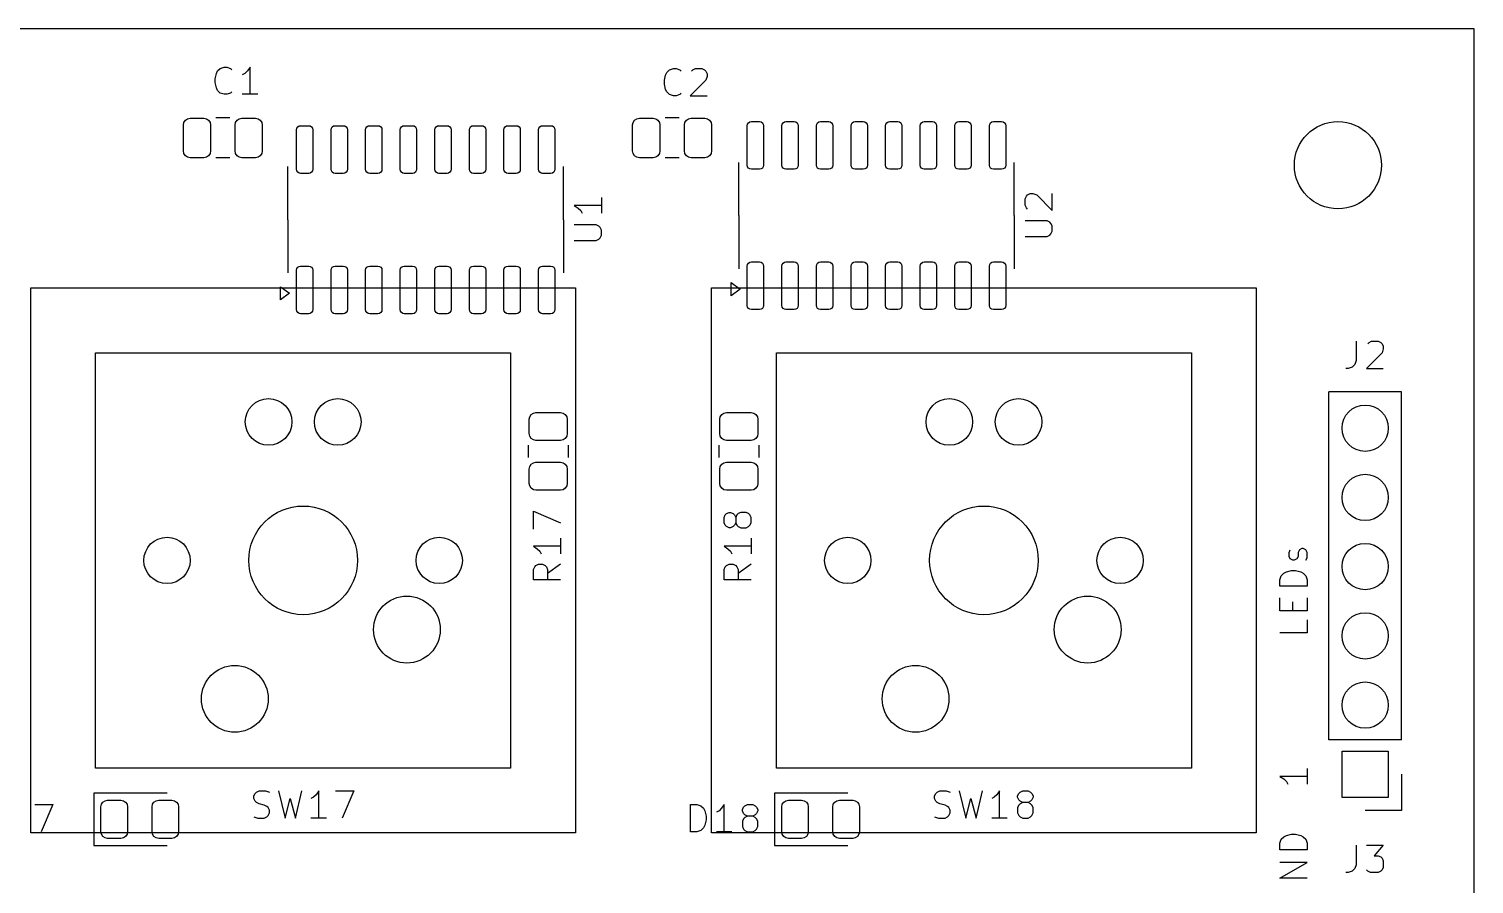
# Model space of a CAD drawing. Header units: millimetres. Extents: x 0 to 485, y -84 to 360.
# Drawn here: x 218.9 to 272, y 270.1 to 301.5 of the extents above; entities that cross this region are included whole.
import ezdxf

# ---------------------------------------------------------------- set-up
doc = ezdxf.new("R2010")
doc.units = ezdxf.units.MM
doc.layers.get('0').update_dxf_attribs({"lineweight": 25})
doc.layers.add('Import', color=16, linetype='Continuous', lineweight=25, true_color=0x800000)
doc.layers.add('Mounting Holes', color=9, linetype='Continuous', lineweight=25, true_color=0xc0c0c0)

msp = doc.modelspace()

# ---------------------------------------------------------------- linework, layer by layer
for p, q in [((219, 272), (219, 292)), ((219, 292), (239, 292)), ((239, 292), (239, 272)), ((244, 272), (244, 292)), ((244, 292), (264, 292)), ((264, 292), (264, 272)), ((239, 272), (219, 272)), ((264, 272), (244, 272))]:
    msp.add_line(p, q)
at = {"layer": 'Import', "flags": 128}
for points in [[(272, 301.5), (17, 301.5)], [(272, 233.5), (272, 301.5)], [(225.7643, 299.6716), (225.8119, 299.8621)], [(225.8119, 299.8621), (225.8595, 299.9573)], [(225.8595, 299.9573), (225.9548, 300.0526)], [(225.9548, 300.0526), (226.0976, 300.1002)], [(226.0976, 300.1002), (226.1929, 300.1002)], [(226.1929, 300.1002), (226.3357, 300.0526)], [(226.3357, 300.0526), (226.3833, 300.0049)], [(226.8595, 299.8621), (226.7643, 299.8145)], [(226.9548, 299.9573), (226.8595, 299.8621)], [(227.05, 300.1002), (226.9548, 299.9573)], [(227.05, 299.1002), (227.05, 300.1002)], [(242.3119, 299.8071), (242.3595, 299.9023)], [(242.3595, 299.9023), (242.4548, 299.9976)], [(242.4548, 299.9976), (242.5976, 300.0452)], [(242.5976, 300.0452), (242.6929, 300.0452)], [(242.6929, 300.0452), (242.8357, 299.9976)], [(242.8357, 299.9976), (242.8833, 299.9499)], [(243.2643, 299.9499), (243.3119, 299.9976)], [(243.3119, 299.9976), (243.4071, 300.0452)], [(243.4071, 300.0452), (243.6452, 300.0452)], [(243.6452, 300.0452), (243.7405, 299.9976)], [(243.7405, 299.9976), (243.7881, 299.9499)], [(243.7881, 299.9499), (243.8357, 299.8547)], [(243.8357, 299.8547), (243.8357, 299.7595)], [(225.7643, 299.5288), (225.7643, 299.6716)], [(225.8119, 299.3383), (225.7643, 299.5288)], [(225.8595, 299.243), (225.8119, 299.3383)], [(242.2643, 299.6166), (242.3119, 299.8071)], [(242.2643, 299.4738), (242.2643, 299.6166)], [(242.3119, 299.2833), (242.2643, 299.4738)], [(243.7881, 299.6166), (243.2167, 299.0452)], [(243.8357, 299.7595), (243.7881, 299.6166)], [(225.9548, 299.1478), (225.8595, 299.243)], [(226.0976, 299.1002), (225.9548, 299.1478)], [(226.1929, 299.1002), (226.0976, 299.1002)], [(226.3357, 299.1478), (226.1929, 299.1002)], [(226.3833, 299.1954), (226.3357, 299.1478)], [(227.3357, 299.1002), (226.7643, 299.1002)], [(242.3595, 299.188), (242.3119, 299.2833)], [(242.4548, 299.0928), (242.3595, 299.188)], [(242.5976, 299.0452), (242.4548, 299.0928)], [(242.6929, 299.0452), (242.5976, 299.0452)], [(242.8357, 299.0928), (242.6929, 299.0452)], [(242.8833, 299.1404), (242.8357, 299.0928)], [(243.2167, 299.0452), (243.8357, 299.0452)], [(225.6, 297.025), (225.581, 296.9293), (225.5268, 296.8482), (225.4457, 296.794), (225.35, 296.775), (224.85, 296.775), (224.7543, 296.794), (224.6732, 296.8482), (224.619, 296.9293), (224.6, 297.025), (224.6, 297.975), (224.619, 298.0707), (224.6732, 298.1518), (224.7543, 298.206), (224.85, 298.225), (225.35, 298.225), (225.4457, 298.206), (225.5268, 298.1518), (225.581, 298.0707), (225.6, 297.975), (225.6, 297.025)], [(226.3113, 298.235), (225.7887, 298.235)], [(227.5, 297.025), (227.481, 296.9293), (227.4268, 296.8482), (227.3457, 296.794), (227.25, 296.775), (226.75, 296.775), (226.6543, 296.794), (226.5732, 296.8482), (226.519, 296.9293), (226.5, 297.025), (226.5, 297.975), (226.519, 298.0707), (226.5732, 298.1518), (226.6543, 298.206), (226.75, 298.225), (227.25, 298.225), (227.3457, 298.206), (227.4268, 298.1518), (227.481, 298.0707), (227.5, 297.975), (227.5, 297.025)], [(228.905, 296.2), (228.8476, 296.2114), (228.7989, 296.2439), (228.7664, 296.2926), (228.755, 296.35), (228.755, 297.8), (228.7664, 297.8574), (228.7989, 297.9061), (228.8476, 297.9386), (228.905, 297.95), (229.205, 297.95), (229.2624, 297.9386), (229.3111, 297.9061), (229.3436, 297.8574), (229.355, 297.8), (229.355, 296.35), (229.3436, 296.2926), (229.3111, 296.2439), (229.2624, 296.2114), (229.205, 296.2), (228.905, 296.2)], [(230.175, 296.2), (230.1176, 296.2114), (230.0689, 296.2439), (230.0364, 296.2926), (230.025, 296.35), (230.025, 297.8), (230.0364, 297.8574), (230.0689, 297.9061), (230.1176, 297.9386), (230.175, 297.95), (230.475, 297.95), (230.5324, 297.9386), (230.5811, 297.9061), (230.6136, 297.8574), (230.625, 297.8), (230.625, 296.35), (230.6136, 296.2926), (230.5811, 296.2439), (230.5324, 296.2114), (230.475, 296.2), (230.175, 296.2)], [(231.445, 296.2), (231.3876, 296.2114), (231.3389, 296.2439), (231.3064, 296.2926), (231.295, 296.35), (231.295, 297.8), (231.3064, 297.8574), (231.3389, 297.9061), (231.3876, 297.9386), (231.445, 297.95), (231.745, 297.95), (231.8024, 297.9386), (231.8511, 297.9061), (231.8836, 297.8574), (231.895, 297.8), (231.895, 296.35), (231.8836, 296.2926), (231.8511, 296.2439), (231.8024, 296.2114), (231.745, 296.2), (231.445, 296.2)], [(232.715, 296.2), (232.6576, 296.2114), (232.6089, 296.2439), (232.5764, 296.2926), (232.565, 296.35), (232.565, 297.8), (232.5764, 297.8574), (232.6089, 297.9061), (232.6576, 297.9386), (232.715, 297.95), (233.015, 297.95), (233.0724, 297.9386), (233.1211, 297.9061), (233.1536, 297.8574), (233.165, 297.8), (233.165, 296.35), (233.1536, 296.2926), (233.1211, 296.2439), (233.0724, 296.2114), (233.015, 296.2), (232.715, 296.2)], [(233.985, 296.2), (233.9276, 296.2114), (233.8789, 296.2439), (233.8464, 296.2926), (233.835, 296.35), (233.835, 297.8), (233.8464, 297.8574), (233.8789, 297.9061), (233.9276, 297.9386), (233.985, 297.95), (234.285, 297.95), (234.3424, 297.9386), (234.3911, 297.9061), (234.4236, 297.8574), (234.435, 297.8), (234.435, 296.35), (234.4236, 296.2926), (234.3911, 296.2439), (234.3424, 296.2114), (234.285, 296.2), (233.985, 296.2)], [(235.255, 296.2), (235.1976, 296.2114), (235.1489, 296.2439), (235.1164, 296.2926), (235.105, 296.35), (235.105, 297.8), (235.1164, 297.8574), (235.1489, 297.9061), (235.1976, 297.9386), (235.255, 297.95), (235.555, 297.95), (235.6124, 297.9386), (235.6611, 297.9061), (235.6936, 297.8574), (235.705, 297.8), (235.705, 296.35), (235.6936, 296.2926), (235.6611, 296.2439), (235.6124, 296.2114), (235.555, 296.2), (235.255, 296.2)], [(236.525, 296.2), (236.4676, 296.2114), (236.4189, 296.2439), (236.3864, 296.2926), (236.375, 296.35), (236.375, 297.8), (236.3864, 297.8574), (236.4189, 297.9061), (236.4676, 297.9386), (236.525, 297.95), (236.825, 297.95), (236.8824, 297.9386), (236.9311, 297.9061), (236.9636, 297.8574), (236.975, 297.8), (236.975, 296.35), (236.9636, 296.2926), (236.9311, 296.2439), (236.8824, 296.2114), (236.825, 296.2), (236.525, 296.2)], [(237.795, 296.2), (237.7376, 296.2114), (237.6889, 296.2439), (237.6564, 296.2926), (237.645, 296.35), (237.645, 297.8), (237.6564, 297.8574), (237.6889, 297.9061), (237.7376, 297.9386), (237.795, 297.95), (238.095, 297.95), (238.1524, 297.9386), (238.2011, 297.9061), (238.2336, 297.8574), (238.245, 297.8), (238.245, 296.35), (238.2336, 296.2926), (238.2011, 296.2439), (238.1524, 296.2114), (238.095, 296.2), (237.795, 296.2)], [(242.1, 297.025), (242.081, 296.9293), (242.0268, 296.8482), (241.9457, 296.794), (241.85, 296.775), (241.35, 296.775), (241.2543, 296.794), (241.1732, 296.8482), (241.119, 296.9293), (241.1, 297.025), (241.1, 297.975), (241.119, 298.0707), (241.1732, 298.1518), (241.2543, 298.206), (241.35, 298.225), (241.85, 298.225), (241.9457, 298.206), (242.0268, 298.1518), (242.081, 298.0707), (242.1, 297.975), (242.1, 297.025)], [(242.8113, 298.235), (242.2887, 298.235)], [(244, 297.025), (243.981, 296.9293), (243.9268, 296.8482), (243.8457, 296.794), (243.75, 296.775), (243.25, 296.775), (243.1543, 296.794), (243.0732, 296.8482), (243.019, 296.9293), (243, 297.025), (243, 297.975), (243.019, 298.0707), (243.0732, 298.1518), (243.1543, 298.206), (243.25, 298.225), (243.75, 298.225), (243.8457, 298.206), (243.9268, 298.1518), (243.981, 298.0707), (244, 297.975), (244, 297.025)], [(245.46, 296.35), (245.4026, 296.3614), (245.3539, 296.3939), (245.3214, 296.4426), (245.31, 296.5), (245.31, 297.95), (245.3214, 298.0074), (245.3539, 298.0561), (245.4026, 298.0886), (245.46, 298.1), (245.76, 298.1), (245.8174, 298.0886), (245.8661, 298.0561), (245.8986, 298.0074), (245.91, 297.95), (245.91, 296.5), (245.8986, 296.4426), (245.8661, 296.3939), (245.8174, 296.3614), (245.76, 296.35), (245.46, 296.35)], [(246.73, 296.35), (246.6726, 296.3614), (246.6239, 296.3939), (246.5914, 296.4426), (246.58, 296.5), (246.58, 297.95), (246.5914, 298.0074), (246.6239, 298.0561), (246.6726, 298.0886), (246.73, 298.1), (247.03, 298.1), (247.0874, 298.0886), (247.1361, 298.0561), (247.1686, 298.0074), (247.18, 297.95), (247.18, 296.5), (247.1686, 296.4426), (247.1361, 296.3939), (247.0874, 296.3614), (247.03, 296.35), (246.73, 296.35)], [(248, 296.35), (247.9426, 296.3614), (247.8939, 296.3939), (247.8614, 296.4426), (247.85, 296.5), (247.85, 297.95), (247.8614, 298.0074), (247.8939, 298.0561), (247.9426, 298.0886), (248, 298.1), (248.3, 298.1), (248.3574, 298.0886), (248.4061, 298.0561), (248.4386, 298.0074), (248.45, 297.95), (248.45, 296.5), (248.4386, 296.4426), (248.4061, 296.3939), (248.3574, 296.3614), (248.3, 296.35), (248, 296.35)], [(249.27, 296.35), (249.2126, 296.3614), (249.1639, 296.3939), (249.1314, 296.4426), (249.12, 296.5), (249.12, 297.95), (249.1314, 298.0074), (249.1639, 298.0561), (249.2126, 298.0886), (249.27, 298.1), (249.57, 298.1), (249.6274, 298.0886), (249.6761, 298.0561), (249.7086, 298.0074), (249.72, 297.95), (249.72, 296.5), (249.7086, 296.4426), (249.6761, 296.3939), (249.6274, 296.3614), (249.57, 296.35), (249.27, 296.35)], [(250.54, 296.35), (250.4826, 296.3614), (250.4339, 296.3939), (250.4014, 296.4426), (250.39, 296.5), (250.39, 297.95), (250.4014, 298.0074), (250.4339, 298.0561), (250.4826, 298.0886), (250.54, 298.1), (250.84, 298.1), (250.8974, 298.0886), (250.9461, 298.0561), (250.9786, 298.0074), (250.99, 297.95), (250.99, 296.5), (250.9786, 296.4426), (250.9461, 296.3939), (250.8974, 296.3614), (250.84, 296.35), (250.54, 296.35)], [(251.81, 296.35), (251.7526, 296.3614), (251.7039, 296.3939), (251.6714, 296.4426), (251.66, 296.5), (251.66, 297.95), (251.6714, 298.0074), (251.7039, 298.0561), (251.7526, 298.0886), (251.81, 298.1), (252.11, 298.1), (252.1674, 298.0886), (252.2161, 298.0561), (252.2486, 298.0074), (252.26, 297.95), (252.26, 296.5), (252.2486, 296.4426), (252.2161, 296.3939), (252.1674, 296.3614), (252.11, 296.35), (251.81, 296.35)], [(253.08, 296.35), (253.0226, 296.3614), (252.9739, 296.3939), (252.9414, 296.4426), (252.93, 296.5), (252.93, 297.95), (252.9414, 298.0074), (252.9739, 298.0561), (253.0226, 298.0886), (253.08, 298.1), (253.38, 298.1), (253.4374, 298.0886), (253.4861, 298.0561), (253.5186, 298.0074), (253.53, 297.95), (253.53, 296.5), (253.5186, 296.4426), (253.4861, 296.3939), (253.4374, 296.3614), (253.38, 296.35), (253.08, 296.35)], [(254.35, 296.35), (254.2926, 296.3614), (254.2439, 296.3939), (254.2114, 296.4426), (254.2, 296.5), (254.2, 297.95), (254.2114, 298.0074), (254.2439, 298.0561), (254.2926, 298.0886), (254.35, 298.1), (254.65, 298.1), (254.7074, 298.0886), (254.7561, 298.0561), (254.7886, 298.0074), (254.8, 297.95), (254.8, 296.5), (254.7886, 296.4426), (254.7561, 296.3939), (254.7074, 296.3614), (254.65, 296.35), (254.35, 296.35)], [(226.3113, 296.765), (225.7887, 296.765)], [(242.8113, 296.765), (242.2887, 296.765)], [(228.44, 294.5), (228.44, 296.45)], [(238.56, 294.5), (238.56, 296.45)], [(244.995, 294.65), (244.995, 296.6)], [(255.115, 294.65), (255.115, 296.6)], [(239.9548, 295.3095), (239.9548, 294.7381)], [(255.5098, 295.269), (255.5574, 295.3643)], [(255.5098, 295.031), (255.5098, 295.269)], [(255.5574, 295.3643), (255.6051, 295.4119)], [(255.6051, 295.4119), (255.7003, 295.4595)], [(255.7003, 295.4595), (255.7955, 295.4595)], [(255.7955, 295.4595), (255.9384, 295.4119)], [(255.9384, 295.4119), (256.5098, 294.8405)], [(256.5098, 294.8405), (256.5098, 295.4595)], [(239.9548, 295.0238), (238.9548, 295.0238)], [(238.9548, 295.0238), (239.0977, 294.9286)], [(239.0977, 294.9286), (239.1929, 294.8333)], [(239.1929, 294.8333), (239.2405, 294.7381)], [(244.995, 294.65), (244.995, 292.7)], [(255.115, 294.65), (255.115, 292.7)], [(255.5574, 294.9357), (255.5098, 295.031)], [(255.6051, 294.8881), (255.5574, 294.9357)], [(228.44, 294.5), (228.44, 292.55)], [(238.56, 294.5), (238.56, 292.55)], [(239.7643, 294.3095), (238.9548, 294.3095)], [(239.8596, 294.2619), (239.7643, 294.3095)], [(239.9072, 294.2143), (239.8596, 294.2619)], [(239.9548, 294.119), (239.9072, 294.2143)], [(239.9548, 293.9286), (239.9548, 294.119)], [(256.3193, 294.4595), (255.5098, 294.4595)], [(256.4146, 294.4119), (256.3193, 294.4595)], [(256.4622, 294.3643), (256.4146, 294.4119)], [(256.5098, 294.269), (256.4622, 294.3643)], [(256.4622, 293.9833), (256.5098, 294.0786)], [(256.5098, 294.0786), (256.5098, 294.269)], [(238.9548, 293.7381), (239.7643, 293.7381)], [(239.7643, 293.7381), (239.8596, 293.7857)], [(239.8596, 293.7857), (239.9072, 293.8333)], [(239.9072, 293.8333), (239.9548, 293.9286)], [(255.5098, 293.8881), (256.3193, 293.8881)], [(256.3193, 293.8881), (256.4146, 293.9357)], [(256.4146, 293.9357), (256.4622, 293.9833)], [(228.905, 291.05), (228.8476, 291.0614), (228.7989, 291.0939), (228.7664, 291.1426), (228.755, 291.2), (228.755, 292.65), (228.7664, 292.7074), (228.7989, 292.7561), (228.8476, 292.7886), (228.905, 292.8), (229.205, 292.8), (229.2624, 292.7886), (229.3111, 292.7561), (229.3436, 292.7074), (229.355, 292.65), (229.355, 291.2), (229.3436, 291.1426), (229.3111, 291.0939), (229.2624, 291.0614), (229.205, 291.05), (228.905, 291.05)], [(230.175, 291.05), (230.1176, 291.0614), (230.0689, 291.0939), (230.0364, 291.1426), (230.025, 291.2), (230.025, 292.65), (230.0364, 292.7074), (230.0689, 292.7561), (230.1176, 292.7886), (230.175, 292.8), (230.475, 292.8), (230.5324, 292.7886), (230.5811, 292.7561), (230.6136, 292.7074), (230.625, 292.65), (230.625, 291.2), (230.6136, 291.1426), (230.5811, 291.0939), (230.5324, 291.0614), (230.475, 291.05), (230.175, 291.05)], [(231.445, 291.05), (231.3876, 291.0614), (231.3389, 291.0939), (231.3064, 291.1426), (231.295, 291.2), (231.295, 292.65), (231.3064, 292.7074), (231.3389, 292.7561), (231.3876, 292.7886), (231.445, 292.8), (231.745, 292.8), (231.8024, 292.7886), (231.8511, 292.7561), (231.8836, 292.7074), (231.895, 292.65), (231.895, 291.2), (231.8836, 291.1426), (231.8511, 291.0939), (231.8024, 291.0614), (231.745, 291.05), (231.445, 291.05)], [(232.715, 291.05), (232.6576, 291.0614), (232.6089, 291.0939), (232.5764, 291.1426), (232.565, 291.2), (232.565, 292.65), (232.5764, 292.7074), (232.6089, 292.7561), (232.6576, 292.7886), (232.715, 292.8), (233.015, 292.8), (233.0724, 292.7886), (233.1211, 292.7561), (233.1536, 292.7074), (233.165, 292.65), (233.165, 291.2), (233.1536, 291.1426), (233.1211, 291.0939), (233.0724, 291.0614), (233.015, 291.05), (232.715, 291.05)], [(233.985, 291.05), (233.9276, 291.0614), (233.8789, 291.0939), (233.8464, 291.1426), (233.835, 291.2), (233.835, 292.65), (233.8464, 292.7074), (233.8789, 292.7561), (233.9276, 292.7886), (233.985, 292.8), (234.285, 292.8), (234.3424, 292.7886), (234.3911, 292.7561), (234.4236, 292.7074), (234.435, 292.65), (234.435, 291.2), (234.4236, 291.1426), (234.3911, 291.0939), (234.3424, 291.0614), (234.285, 291.05), (233.985, 291.05)], [(235.255, 291.05), (235.1976, 291.0614), (235.1489, 291.0939), (235.1164, 291.1426), (235.105, 291.2), (235.105, 292.65), (235.1164, 292.7074), (235.1489, 292.7561), (235.1976, 292.7886), (235.255, 292.8), (235.555, 292.8), (235.6124, 292.7886), (235.6611, 292.7561), (235.6936, 292.7074), (235.705, 292.65), (235.705, 291.2), (235.6936, 291.1426), (235.6611, 291.0939), (235.6124, 291.0614), (235.555, 291.05), (235.255, 291.05)], [(236.525, 291.05), (236.4676, 291.0614), (236.4189, 291.0939), (236.3864, 291.1426), (236.375, 291.2), (236.375, 292.65), (236.3864, 292.7074), (236.4189, 292.7561), (236.4676, 292.7886), (236.525, 292.8), (236.825, 292.8), (236.8824, 292.7886), (236.9311, 292.7561), (236.9636, 292.7074), (236.975, 292.65), (236.975, 291.2), (236.9636, 291.1426), (236.9311, 291.0939), (236.8824, 291.0614), (236.825, 291.05), (236.525, 291.05)], [(237.795, 291.05), (237.7376, 291.0614), (237.6889, 291.0939), (237.6564, 291.1426), (237.645, 291.2), (237.645, 292.65), (237.6564, 292.7074), (237.6889, 292.7561), (237.7376, 292.7886), (237.795, 292.8), (238.095, 292.8), (238.1524, 292.7886), (238.2011, 292.7561), (238.2336, 292.7074), (238.245, 292.65), (238.245, 291.2), (238.2336, 291.1426), (238.2011, 291.0939), (238.1524, 291.0614), (238.095, 291.05), (237.795, 291.05)], [(245.46, 291.2), (245.4026, 291.2114), (245.3539, 291.2439), (245.3214, 291.2926), (245.31, 291.35), (245.31, 292.8), (245.3214, 292.8574), (245.3539, 292.9061), (245.4026, 292.9386), (245.46, 292.95), (245.76, 292.95), (245.8174, 292.9386), (245.8661, 292.9061), (245.8986, 292.8574), (245.91, 292.8), (245.91, 291.35), (245.8986, 291.2926), (245.8661, 291.2439), (245.8174, 291.2114), (245.76, 291.2), (245.46, 291.2)], [(246.73, 291.2), (246.6726, 291.2114), (246.6239, 291.2439), (246.5914, 291.2926), (246.58, 291.35), (246.58, 292.8), (246.5914, 292.8574), (246.6239, 292.9061), (246.6726, 292.9386), (246.73, 292.95), (247.03, 292.95), (247.0874, 292.9386), (247.1361, 292.9061), (247.1686, 292.8574), (247.18, 292.8), (247.18, 291.35), (247.1686, 291.2926), (247.1361, 291.2439), (247.0874, 291.2114), (247.03, 291.2), (246.73, 291.2)], [(248, 291.2), (247.9426, 291.2114), (247.8939, 291.2439), (247.8614, 291.2926), (247.85, 291.35), (247.85, 292.8), (247.8614, 292.8574), (247.8939, 292.9061), (247.9426, 292.9386), (248, 292.95), (248.3, 292.95), (248.3574, 292.9386), (248.4061, 292.9061), (248.4386, 292.8574), (248.45, 292.8), (248.45, 291.35), (248.4386, 291.2926), (248.4061, 291.2439), (248.3574, 291.2114), (248.3, 291.2), (248, 291.2)], [(249.27, 291.2), (249.2126, 291.2114), (249.1639, 291.2439), (249.1314, 291.2926), (249.12, 291.35), (249.12, 292.8), (249.1314, 292.8574), (249.1639, 292.9061), (249.2126, 292.9386), (249.27, 292.95), (249.57, 292.95), (249.6274, 292.9386), (249.6761, 292.9061), (249.7086, 292.8574), (249.72, 292.8), (249.72, 291.35), (249.7086, 291.2926), (249.6761, 291.2439), (249.6274, 291.2114), (249.57, 291.2), (249.27, 291.2)], [(250.54, 291.2), (250.4826, 291.2114), (250.4339, 291.2439), (250.4014, 291.2926), (250.39, 291.35), (250.39, 292.8), (250.4014, 292.8574), (250.4339, 292.9061), (250.4826, 292.9386), (250.54, 292.95), (250.84, 292.95), (250.8974, 292.9386), (250.9461, 292.9061), (250.9786, 292.8574), (250.99, 292.8), (250.99, 291.35), (250.9786, 291.2926), (250.9461, 291.2439), (250.8974, 291.2114), (250.84, 291.2), (250.54, 291.2)], [(251.81, 291.2), (251.7526, 291.2114), (251.7039, 291.2439), (251.6714, 291.2926), (251.66, 291.35), (251.66, 292.8), (251.6714, 292.8574), (251.7039, 292.9061), (251.7526, 292.9386), (251.81, 292.95), (252.11, 292.95), (252.1674, 292.9386), (252.2161, 292.9061), (252.2486, 292.8574), (252.26, 292.8), (252.26, 291.35), (252.2486, 291.2926), (252.2161, 291.2439), (252.1674, 291.2114), (252.11, 291.2), (251.81, 291.2)], [(253.08, 291.2), (253.0226, 291.2114), (252.9739, 291.2439), (252.9414, 291.2926), (252.93, 291.35), (252.93, 292.8), (252.9414, 292.8574), (252.9739, 292.9061), (253.0226, 292.9386), (253.08, 292.95), (253.38, 292.95), (253.4374, 292.9386), (253.4861, 292.9061), (253.5186, 292.8574), (253.53, 292.8), (253.53, 291.35), (253.5186, 291.2926), (253.4861, 291.2439), (253.4374, 291.2114), (253.38, 291.2), (253.08, 291.2)], [(254.35, 291.2), (254.2926, 291.2114), (254.2439, 291.2439), (254.2114, 291.2926), (254.2, 291.35), (254.2, 292.8), (254.2114, 292.8574), (254.2439, 292.9061), (254.2926, 292.9386), (254.35, 292.95), (254.65, 292.95), (254.7074, 292.9386), (254.7561, 292.9061), (254.7886, 292.8574), (254.8, 292.8), (254.8, 291.35), (254.7886, 291.2926), (254.7561, 291.2439), (254.7074, 291.2114), (254.65, 291.2), (254.35, 291.2)], [(228.495, 291.8), (228.165, 291.56), (228.165, 292.04), (228.495, 291.8)], [(245.05, 291.95), (244.72, 291.71), (244.72, 292.19), (245.05, 291.95)], [(267.6667, 290.0452), (267.6667, 289.3309)], [(268.0952, 289.9499), (268.1429, 289.9976)], [(268.1429, 289.9976), (268.2381, 290.0452)], [(268.2381, 290.0452), (268.4762, 290.0452)], [(268.4762, 290.0452), (268.5714, 289.9976)], [(268.5714, 289.9976), (268.619, 289.9499)], [(268.619, 289.9499), (268.6667, 289.8547)], [(268.6667, 289.8547), (268.6667, 289.7595)], [(221.38, 274.38), (221.38, 289.62)], [(221.38, 289.62), (236.62, 289.62)], [(236.62, 289.62), (236.62, 274.38)], [(246.38, 274.38), (246.38, 289.62)], [(246.38, 289.62), (261.62, 289.62)], [(261.62, 289.62), (261.62, 274.38)], [(267.6667, 289.3309), (267.619, 289.188)], [(268.619, 289.6166), (268.0476, 289.0452)], [(268.6667, 289.7595), (268.619, 289.6166)], [(267.381, 289.0452), (267.2857, 289.0452)], [(267.5238, 289.0928), (267.381, 289.0452)], [(267.619, 289.188), (267.5238, 289.0928)], [(268.0476, 289.0452), (268.6667, 289.0452)], [(266.67, 275.42), (266.67, 288.18)], [(269.33, 288.18), (266.67, 288.18)], [(269.33, 275.42), (269.33, 288.18)], [(238.45, 287.425), (238.5457, 287.406), (238.6268, 287.3518), (238.681, 287.2707), (238.7, 287.175), (238.7, 286.65), (238.681, 286.5543), (238.6268, 286.4732), (238.5457, 286.419), (238.45, 286.4), (237.55, 286.4), (237.4543, 286.419), (237.3732, 286.4732), (237.319, 286.5543), (237.3, 286.65), (237.3, 287.175), (237.319, 287.2707), (237.3732, 287.3518), (237.4543, 287.406), (237.55, 287.425), (238.45, 287.425)], [(245.45, 287.425), (245.5457, 287.406), (245.6268, 287.3518), (245.681, 287.2707), (245.7, 287.175), (245.7, 286.65), (245.681, 286.5543), (245.6268, 286.4732), (245.5457, 286.419), (245.45, 286.4), (244.55, 286.4), (244.4543, 286.419), (244.3732, 286.4732), (244.319, 286.5543), (244.3, 286.65), (244.3, 287.175), (244.319, 287.2707), (244.3732, 287.3518), (244.4543, 287.406), (244.55, 287.425), (245.45, 287.425)], [(237.265, 286.2271), (237.265, 285.7729)], [(238.735, 286.2271), (238.735, 285.7729)], [(244.265, 286.2271), (244.265, 285.7729)], [(245.735, 286.2271), (245.735, 285.7729)], [(238.45, 285.6), (238.5457, 285.581), (238.6268, 285.5268), (238.681, 285.4457), (238.7, 285.35), (238.7, 284.825), (238.681, 284.7293), (238.6268, 284.6482), (238.5457, 284.594), (238.45, 284.575), (237.55, 284.575), (237.4543, 284.594), (237.3732, 284.6482), (237.319, 284.7293), (237.3, 284.825), (237.3, 285.35), (237.319, 285.4457), (237.3732, 285.5268), (237.4543, 285.581), (237.55, 285.6), (238.45, 285.6)], [(245.45, 285.6), (245.5457, 285.581), (245.6268, 285.5268), (245.681, 285.4457), (245.7, 285.35), (245.7, 284.825), (245.681, 284.7293), (245.6268, 284.6482), (245.5457, 284.594), (245.45, 284.575), (244.55, 284.575), (244.4543, 284.594), (244.3732, 284.6482), (244.319, 284.7293), (244.3, 284.825), (244.3, 285.35), (244.319, 285.4457), (244.3732, 285.5268), (244.4543, 285.581), (244.55, 285.6), (245.45, 285.6)], [(237.4548, 283.1429), (237.4548, 283.8095)], [(237.4548, 283.8095), (238.4548, 283.381)], [(244.4548, 283.5714), (244.5024, 283.6667)], [(244.4548, 283.381), (244.4548, 283.5714)], [(244.5024, 283.6667), (244.5501, 283.7143)], [(244.5501, 283.7143), (244.6453, 283.7619)], [(244.6453, 283.7619), (244.6929, 283.7619)], [(244.6929, 283.7619), (244.7882, 283.7143)], [(244.7882, 283.7143), (244.8358, 283.6667)], [(244.8358, 283.6667), (244.8834, 283.5714)], [(244.931, 283.6667), (244.8834, 283.5714)], [(244.8834, 283.5714), (244.8834, 283.381)], [(244.9786, 283.7143), (244.931, 283.6667)], [(245.0739, 283.7619), (244.9786, 283.7143)], [(245.2643, 283.7619), (245.0739, 283.7619)], [(245.3596, 283.7143), (245.2643, 283.7619)], [(245.4072, 283.6667), (245.3596, 283.7143)], [(245.4548, 283.5714), (245.4072, 283.6667)], [(245.4548, 283.381), (245.4548, 283.5714)], [(244.5024, 283.2857), (244.4548, 283.381)], [(244.5501, 283.2381), (244.5024, 283.2857)], [(244.6453, 283.1905), (244.5501, 283.2381)], [(244.6929, 283.1905), (244.6453, 283.1905)], [(244.7882, 283.2381), (244.6929, 283.1905)], [(244.8358, 283.2857), (244.7882, 283.2381)], [(244.8834, 283.381), (244.8358, 283.2857)], [(244.8834, 283.381), (244.931, 283.2857)], [(244.931, 283.2857), (244.9786, 283.2381)], [(244.9786, 283.2381), (245.0739, 283.1905)], [(245.0739, 283.1905), (245.2643, 283.1905)], [(245.2643, 283.1905), (245.3596, 283.2381)], [(245.3596, 283.2381), (245.4072, 283.2857)], [(245.4072, 283.2857), (245.4548, 283.381)], [(238.4548, 282.5238), (237.4548, 282.5238)], [(237.4548, 282.5238), (237.5977, 282.4286)], [(237.5977, 282.4286), (237.6929, 282.3333)], [(238.4548, 282.8095), (238.4548, 282.2381)], [(245.4548, 282.5238), (244.4548, 282.5238)], [(244.4548, 282.5238), (244.5977, 282.4286)], [(244.5977, 282.4286), (244.6929, 282.3333)], [(245.4548, 282.8095), (245.4548, 282.2381)], [(265.2032, 282.2892), (265.2508, 282.3844)], [(265.5841, 282.3844), (265.5365, 282.2892)], [(265.6793, 282.432), (265.5841, 282.3844)], [(265.727, 282.432), (265.6793, 282.432)], [(265.8222, 282.3844), (265.727, 282.432)], [(265.8698, 282.2892), (265.8222, 282.3844)], [(237.5024, 281.7619), (237.5501, 281.8095)], [(237.5501, 281.8095), (237.6453, 281.8571)], [(237.6453, 281.8571), (237.7882, 281.8571)], [(237.6929, 282.3333), (237.7405, 282.2381)], [(237.7882, 281.8571), (237.8834, 281.8095)], [(237.8834, 281.8095), (237.931, 281.7619)], [(238.4548, 281.8571), (237.9786, 281.5238)], [(244.5024, 281.7619), (244.5501, 281.8095)], [(244.5501, 281.8095), (244.6453, 281.8571)], [(244.6453, 281.8571), (244.7882, 281.8571)], [(244.6929, 282.3333), (244.7405, 282.2381)], [(244.7882, 281.8571), (244.8834, 281.8095)], [(244.8834, 281.8095), (244.931, 281.7619)], [(245.4548, 281.8571), (244.9786, 281.5238)], [(265.2032, 282.1463), (265.2032, 282.2892)], [(265.2508, 282.0511), (265.2032, 282.1463)], [(265.346, 282.0034), (265.2508, 282.0511)], [(265.3936, 282.0034), (265.346, 282.0034)], [(265.4889, 282.0511), (265.3936, 282.0034)], [(265.5365, 282.1463), (265.4889, 282.0511)], [(265.5365, 282.2892), (265.5365, 282.1463)], [(265.8222, 282.0034), (265.8698, 282.0987)], [(265.8698, 282.0987), (265.8698, 282.2892)], [(237.4548, 281.6667), (237.5024, 281.7619)], [(237.4548, 281.2857), (237.4548, 281.6667)], [(238.4548, 281.2857), (237.4548, 281.2857)], [(237.931, 281.7619), (237.9786, 281.6667)], [(237.9786, 281.6667), (237.9786, 281.2857)], [(244.4548, 281.6667), (244.5024, 281.7619)], [(244.4548, 281.2857), (244.4548, 281.6667)], [(245.4548, 281.2857), (244.4548, 281.2857)], [(244.931, 281.7619), (244.9786, 281.6667)], [(244.9786, 281.6667), (244.9786, 281.2857)], [(264.8698, 281.2892), (264.9174, 281.432)], [(264.8698, 281.0511), (264.8698, 281.2892)], [(264.9174, 281.432), (265.0127, 281.5273)], [(265.0127, 281.5273), (265.1079, 281.5749)], [(265.1079, 281.5749), (265.2984, 281.6225)], [(265.2984, 281.6225), (265.4412, 281.6225)], [(265.4412, 281.6225), (265.6317, 281.5749)], [(265.6317, 281.5749), (265.727, 281.5273)], [(265.727, 281.5273), (265.8222, 281.432)], [(265.8222, 281.432), (265.8698, 281.2892)], [(265.8698, 281.2892), (265.8698, 281.0511)], [(265.8698, 281.0511), (264.8698, 281.0511)], [(264.8698, 280.1463), (264.8698, 280.6225)], [(265.346, 280.1463), (265.346, 280.4796)], [(265.8698, 280.6225), (265.8698, 280.1463)], [(265.8698, 280.1463), (264.8698, 280.1463)], [(265.8698, 279.813), (265.8698, 279.3368)], [(265.8698, 279.3368), (264.8698, 279.3368)], [(269.33, 275.42), (266.67, 275.42)], [(268.85, 275), (268.85, 273.3), (267.15, 273.3), (267.15, 275), (268.85, 275)], [(236.62, 274.38), (221.38, 274.38)], [(261.62, 274.38), (246.38, 274.38)], [(265.8698, 274.0749), (264.8698, 274.0749)], [(264.8698, 274.0749), (265.0127, 273.9796)], [(265.0127, 273.9796), (265.1079, 273.8844)], [(265.1079, 273.8844), (265.1555, 273.7892)], [(265.8698, 274.3606), (265.8698, 273.7892)], [(269.33, 274.15), (269.33, 272.82)], [(224, 273.46), (221.315, 273.46)], [(221.315, 273.46), (221.315, 271.54)], [(227.1905, 273.3547), (227.2381, 273.4499)], [(227.1905, 273.2595), (227.1905, 273.3547)], [(227.2381, 273.4499), (227.2857, 273.4976)], [(227.2857, 273.4976), (227.381, 273.5452)], [(227.381, 273.5452), (227.619, 273.5452)], [(227.619, 273.5452), (227.7619, 273.4976)], [(228.0952, 273.5452), (228.3333, 272.5452)], [(228.7143, 272.5452), (228.9524, 273.5452)], [(229.4762, 273.4023), (229.381, 273.3071)], [(229.5714, 273.5452), (229.4762, 273.4023)], [(229.5714, 272.5452), (229.5714, 273.5452)], [(230.1905, 273.5452), (230.8571, 273.5452)], [(230.8571, 273.5452), (230.4286, 272.5452)], [(246.315, 273.46), (246.315, 271.54)], [(249, 273.46), (246.315, 273.46)], [(252.1905, 273.3547), (252.2381, 273.4499)], [(252.1905, 273.2595), (252.1905, 273.3547)], [(252.2381, 273.4499), (252.2857, 273.4976)], [(252.2857, 273.4976), (252.381, 273.5452)], [(252.381, 273.5452), (252.619, 273.5452)], [(252.619, 273.5452), (252.7619, 273.4976)], [(253.0952, 273.5452), (253.3333, 272.5452)], [(253.7143, 272.5452), (253.9524, 273.5452)], [(254.4762, 273.4023), (254.381, 273.3071)], [(254.5714, 273.5452), (254.4762, 273.4023)], [(254.5714, 272.5452), (254.5714, 273.5452)], [(255.2381, 273.3547), (255.2857, 273.4499)], [(255.2381, 273.3071), (255.2381, 273.3547)], [(255.2857, 273.4499), (255.3333, 273.4976)], [(255.3333, 273.4976), (255.4286, 273.5452)], [(255.4286, 273.5452), (255.619, 273.5452)], [(255.619, 273.5452), (255.7143, 273.4976)], [(255.7143, 273.4976), (255.7619, 273.4499)], [(255.7619, 273.4499), (255.8095, 273.3547)], [(255.8095, 273.3547), (255.8095, 273.3071)], [(219.1429, 273.0452), (219.8095, 273.0452)], [(219.8095, 273.0452), (219.381, 272.0452)], [(221.575, 272.9563), (221.5936, 273.0495), (221.6464, 273.1286), (221.7255, 273.1814), (221.8188, 273.2), (222.3062, 273.2), (222.3995, 273.1814), (222.4786, 273.1286), (222.5314, 273.0495), (222.55, 272.9563), (222.55, 272.0438), (222.5314, 271.9505), (222.4786, 271.8714), (222.3995, 271.8186), (222.3062, 271.8), (221.8188, 271.8), (221.7255, 271.8186), (221.6464, 271.8714), (221.5936, 271.9505), (221.575, 272.0438), (221.575, 272.9563)], [(223.45, 272.9563), (223.4686, 273.0495), (223.5214, 273.1286), (223.6005, 273.1814), (223.6938, 273.2), (224.1812, 273.2), (224.2745, 273.1814), (224.3536, 273.1286), (224.4064, 273.0495), (224.425, 272.9563), (224.425, 272.0438), (224.4064, 271.9505), (224.3536, 271.8714), (224.2745, 271.8186), (224.1812, 271.8), (223.6938, 271.8), (223.6005, 271.8186), (223.5214, 271.8714), (223.4686, 271.9505), (223.45, 272.0438), (223.45, 272.9563)], [(227.2381, 273.1642), (227.1905, 273.2595)], [(227.2857, 273.1166), (227.2381, 273.1642)], [(227.381, 273.069), (227.2857, 273.1166)], [(227.5714, 273.0214), (227.381, 273.069)], [(227.6667, 272.9738), (227.5714, 273.0214)], [(227.7143, 272.9261), (227.6667, 272.9738)], [(227.7619, 272.8309), (227.7143, 272.9261)], [(227.7619, 272.7357), (227.7619, 272.8309)], [(228.3333, 272.5452), (228.5238, 273.2595)], [(228.5238, 273.2595), (228.7143, 272.5452)], [(229.381, 273.3071), (229.2857, 273.2595)], [(243.2232, 272.0452), (243.2232, 273.0452)], [(243.2232, 273.0452), (243.4613, 273.0452)], [(243.4613, 273.0452), (243.6042, 272.9976)], [(243.6042, 272.9976), (243.6994, 272.9023)], [(243.6994, 272.9023), (243.747, 272.8071)], [(243.747, 272.8071), (243.7946, 272.6166)], [(244.2708, 272.8071), (244.1756, 272.7595)], [(244.3661, 272.9023), (244.2708, 272.8071)], [(244.4613, 273.0452), (244.3661, 272.9023)], [(244.4613, 272.0452), (244.4613, 273.0452)], [(245.128, 272.8547), (245.1756, 272.9499)], [(245.128, 272.8071), (245.128, 272.8547)], [(245.1756, 272.7118), (245.128, 272.8071)], [(245.1756, 272.9499), (245.2232, 272.9976)], [(245.2232, 272.9976), (245.3185, 273.0452)], [(245.3185, 273.0452), (245.5089, 273.0452)], [(245.5089, 273.0452), (245.6042, 272.9976)], [(245.6042, 272.9976), (245.6518, 272.9499)], [(245.6518, 272.9499), (245.6994, 272.8547)], [(245.6994, 272.8071), (245.6518, 272.7118)], [(245.6994, 272.8547), (245.6994, 272.8071)], [(246.575, 272.9563), (246.5936, 273.0495), (246.6464, 273.1286), (246.7255, 273.1814), (246.8188, 273.2), (247.3062, 273.2), (247.3995, 273.1814), (247.4786, 273.1286), (247.5314, 273.0495), (247.55, 272.9563), (247.55, 272.0438), (247.5314, 271.9505), (247.4786, 271.8714), (247.3995, 271.8186), (247.3062, 271.8), (246.8188, 271.8), (246.7255, 271.8186), (246.6464, 271.8714), (246.5936, 271.9505), (246.575, 272.0438), (246.575, 272.9563)], [(248.45, 272.9563), (248.4686, 273.0495), (248.5214, 273.1286), (248.6005, 273.1814), (248.6938, 273.2), (249.1812, 273.2), (249.2745, 273.1814), (249.3536, 273.1286), (249.4064, 273.0495), (249.425, 272.9563), (249.425, 272.0438), (249.4064, 271.9505), (249.3536, 271.8714), (249.2745, 271.8186), (249.1812, 271.8), (248.6938, 271.8), (248.6005, 271.8186), (248.5214, 271.8714), (248.4686, 271.9505), (248.45, 272.0438), (248.45, 272.9563)], [(252.2381, 273.1642), (252.1905, 273.2595)], [(252.2857, 273.1166), (252.2381, 273.1642)], [(252.381, 273.069), (252.2857, 273.1166)], [(252.5714, 273.0214), (252.381, 273.069)], [(252.6667, 272.9738), (252.5714, 273.0214)], [(252.7143, 272.9261), (252.6667, 272.9738)], [(252.7619, 272.8309), (252.7143, 272.9261)], [(252.7619, 272.7357), (252.7619, 272.8309)], [(253.3333, 272.5452), (253.5238, 273.2595)], [(253.5238, 273.2595), (253.7143, 272.5452)], [(254.381, 273.3071), (254.2857, 273.2595)], [(255.2857, 273.2118), (255.2381, 273.3071)], [(255.2857, 273.0214), (255.2381, 272.9261)], [(255.2381, 272.9261), (255.2381, 272.7357)], [(255.3333, 273.1642), (255.2857, 273.2118)], [(255.3333, 273.069), (255.2857, 273.0214)], [(255.4286, 273.1166), (255.3333, 273.1642)], [(255.4286, 273.1166), (255.3333, 273.069)], [(255.619, 273.1166), (255.4286, 273.1166)], [(255.7143, 273.1642), (255.619, 273.1166)], [(255.7143, 273.069), (255.619, 273.1166)], [(255.7619, 273.2118), (255.7143, 273.1642)], [(255.7619, 273.0214), (255.7143, 273.069)], [(255.8095, 273.3071), (255.7619, 273.2118)], [(255.8095, 272.9261), (255.7619, 273.0214)], [(255.8095, 272.7357), (255.8095, 272.9261)], [(269.33, 272.82), (268, 272.82)], [(227.1905, 272.5928), (227.3333, 272.5452)], [(227.3333, 272.5452), (227.5714, 272.5452)], [(227.5714, 272.5452), (227.6667, 272.5928)], [(227.6667, 272.5928), (227.7143, 272.6404)], [(227.7143, 272.6404), (227.7619, 272.7357)], [(229.8571, 272.5452), (229.2857, 272.5452)], [(243.747, 272.2833), (243.6994, 272.188)], [(243.7946, 272.4738), (243.747, 272.2833)], [(243.7946, 272.6166), (243.7946, 272.4738)], [(245.1756, 272.5214), (245.128, 272.4261)], [(245.128, 272.4261), (245.128, 272.2357)], [(245.2232, 272.6642), (245.1756, 272.7118)], [(245.2232, 272.569), (245.1756, 272.5214)], [(245.3185, 272.6166), (245.2232, 272.6642)], [(245.3185, 272.6166), (245.2232, 272.569)], [(245.5089, 272.6166), (245.3185, 272.6166)], [(245.6042, 272.6642), (245.5089, 272.6166)], [(245.6042, 272.569), (245.5089, 272.6166)], [(245.6518, 272.7118), (245.6042, 272.6642)], [(245.6518, 272.5214), (245.6042, 272.569)], [(245.6994, 272.4261), (245.6518, 272.5214)], [(245.6994, 272.2357), (245.6994, 272.4261)], [(252.1905, 272.5928), (252.3333, 272.5452)], [(252.3333, 272.5452), (252.5714, 272.5452)], [(252.5714, 272.5452), (252.6667, 272.5928)], [(252.6667, 272.5928), (252.7143, 272.6404)], [(252.7143, 272.6404), (252.7619, 272.7357)], [(254.8571, 272.5452), (254.2857, 272.5452)], [(255.2381, 272.7357), (255.2857, 272.6404)], [(255.2857, 272.6404), (255.3333, 272.5928)], [(255.3333, 272.5928), (255.4286, 272.5452)], [(255.4286, 272.5452), (255.619, 272.5452)], [(255.619, 272.5452), (255.7143, 272.5928)], [(255.7143, 272.5928), (255.7619, 272.6404)], [(255.7619, 272.6404), (255.8095, 272.7357)], [(243.4613, 272.0452), (243.2232, 272.0452)], [(243.6042, 272.0928), (243.4613, 272.0452)], [(243.6994, 272.188), (243.6042, 272.0928)], [(244.747, 272.0452), (244.1756, 272.0452)], [(245.128, 272.2357), (245.1756, 272.1404)], [(245.1756, 272.1404), (245.2232, 272.0928)], [(245.2232, 272.0928), (245.3185, 272.0452)], [(245.3185, 272.0452), (245.5089, 272.0452)], [(245.5089, 272.0452), (245.6042, 272.0928)], [(245.6042, 272.0928), (245.6518, 272.1404)], [(245.6518, 272.1404), (245.6994, 272.2357)], [(264.8698, 271.6225), (264.9174, 271.7654)], [(264.9174, 271.7654), (265.0127, 271.8606)], [(265.0127, 271.8606), (265.1079, 271.9082)], [(265.1079, 271.9082), (265.2984, 271.9558)], [(265.2984, 271.9558), (265.4412, 271.9558)], [(265.4412, 271.9558), (265.6317, 271.9082)], [(265.6317, 271.9082), (265.727, 271.8606)], [(265.727, 271.8606), (265.8222, 271.7654)], [(265.8222, 271.7654), (265.8698, 271.6225)], [(221.315, 271.54), (224, 271.54)], [(246.315, 271.54), (249, 271.54)], [(264.8698, 271.3844), (264.8698, 271.6225)], [(265.8698, 271.3844), (264.8698, 271.3844)], [(265.8698, 271.6225), (265.8698, 271.3844)], [(267.6667, 271.5452), (267.6667, 270.8309)], [(268.0476, 271.5452), (268.6667, 271.5452)], [(268.6667, 271.5452), (268.3333, 271.1642)], [(264.8698, 270.3368), (265.8698, 270.9082)], [(265.8698, 270.9082), (264.8698, 270.9082)], [(267.619, 270.688), (267.5238, 270.5928)], [(267.6667, 270.8309), (267.619, 270.688)], [(268.3333, 271.1642), (268.4762, 271.1642)], [(268.4762, 271.1642), (268.5714, 271.1166)], [(268.5714, 271.1166), (268.619, 271.069)], [(268.619, 271.069), (268.6667, 270.9738)], [(268.6667, 270.7357), (268.619, 270.6404)], [(268.6667, 270.9738), (268.6667, 270.7357)], [(265.8698, 270.3368), (264.8698, 270.3368)], [(267.381, 270.5452), (267.2857, 270.5452)], [(267.5238, 270.5928), (267.381, 270.5452)], [(268.0952, 270.5928), (268.0476, 270.6404)], [(268.1905, 270.5452), (268.0952, 270.5928)], [(268.4762, 270.5452), (268.1905, 270.5452)], [(268.5714, 270.5928), (268.4762, 270.5452)], [(268.619, 270.6404), (268.5714, 270.5928)]]:
    msp.add_lwpolyline(points, dxfattribs=at)
at = {"layer": 'Import'}
for centre, radius in [((267, 296.5), 1.6), ((227.73, 287.08), 0.856), ((230.27, 287.08), 0.856), ((252.73, 287.08), 0.856), ((255.27, 287.08), 0.856), ((268, 286.85), 0.85), ((268, 284.31), 0.85), ((229, 282), 1.9939), ((254, 282), 1.9939), ((224, 282), 0.85), ((234, 282), 0.85), ((249, 282), 0.85), ((259, 282), 0.85), ((268, 281.77), 0.85), ((232.81, 279.46), 1.227), ((257.81, 279.46), 1.227), ((268, 279.23), 0.85), ((226.49, 276.92), 1.227), ((251.49, 276.92), 1.227), ((268, 276.69), 0.85)]:
    msp.add_circle(centre, radius, dxfattribs=at)
at = {"layer": 'Mounting Holes'}
msp.add_circle((267, 296.5), 1.6, dxfattribs=at)

doc.saveas('drawing.dxf')
